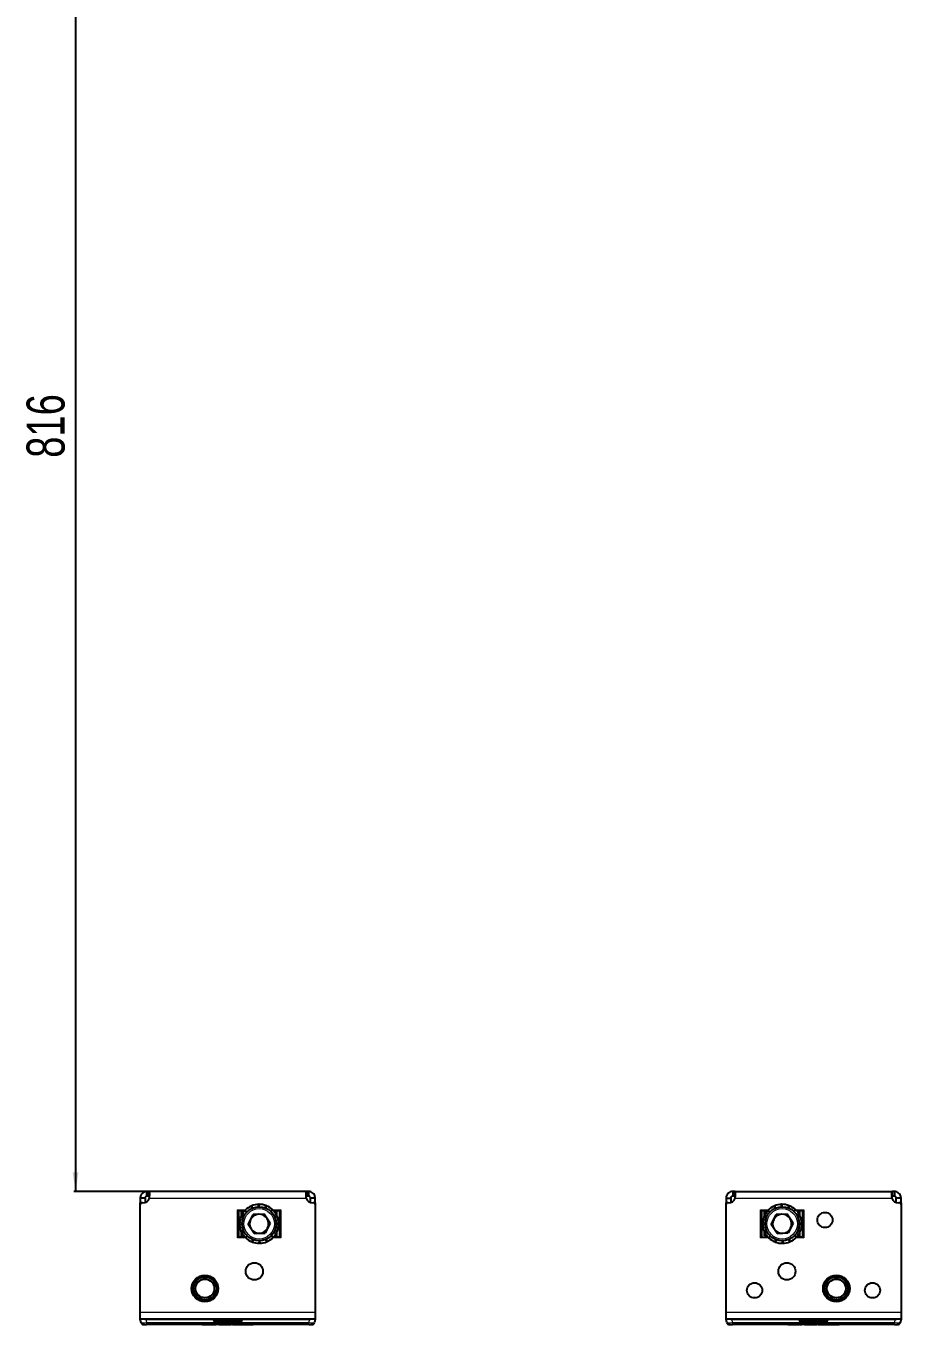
# Model space of a CAD drawing. Header units: millimetres. Extents: x 0 to 2072, y -808 to 616.
# Drawn here: x 3 to 463, y -808 to -125 of the extents above; entities that cross this region are included whole.
import ezdxf

# ---------------------------------------------------------------- set-up
doc = ezdxf.new("R2010")
doc.units = ezdxf.units.MM
doc.layers.add('FORMAT', color=7, linetype='Continuous')
doc.styles.add('SLDTEXTSTYLE0', font='TXT', dxfattribs={"width": 0.75})
doc.dimstyles.new('SLDDIMSTYLE0', dxfattribs={"dimtxt": 20, "dimasz": 10, "dimexe": 0, "dimexo": 0.0625, "dimgap": 5, "dimtad": 2, "dimdec": 1, "dimrnd": 1e-09, "dimzin": 12, "dimdsep": 46, "dimtxsty": 'SLDTEXTSTYLE0', "dimsah": 1, "dimcen": 0.09, "dimadec": 0, "dimazin": 3, "dimtfac": 1, "dimtofl": 0, "dimtmove": 0, "dimatfit": 3, "dimfxl": 0, "dimfrac": 2, "dimtolj": 1, "dimtzin": 12, "dimarcsym": 0})

# ---------------------------------------------------------------- blocks, each defined once
blk = doc.blocks.new('_D_6')
at = {"layer": 'FORMAT'}
for p, q in [((67.96, 77.96), (28.38, 77.96)), ((29.38, 77.96), (29.38, -738.04)), ((67.96, -738.04), (28.38, -738.04))]:
    blk.add_line(p, q, dxfattribs=at)
for points in [[(29.38, 77.96), (27.84, 67.96), (30.92, 67.96)], [(29.38, -738.04), (30.92, -728.04), (27.84, -728.04)]]:
    blk.add_solid(points, dxfattribs=at)
at = {"layer": 'FORMAT', "insert": (3.6, -352.21), "char_height": 20, "attachment_point": 1, "rotation": 90, "style": 'SLDTEXTSTYLE0'}
blk.add_mtext('816', dxfattribs=at)

msp = doc.modelspace()

# ---------------------------------------------------------------- linework, layer by layer
at = {"color": 7, "linetype": 'Continuous', "lineweight": 25}
for p, q in [((65.89, -741.54), (63.39, -741.54)), ((63.39, -741.54), (63.39, -744.04)), ((63.39, -744.94), (63.39, -744.04)), ((65.89, -741.54), (65.89, -743.82)), ((66.89, -740.54), (66.89, -738.04)), ((67.97, -738.04), (66.89, -738.04)), ((67.97, -740.54), (66.89, -740.54)), ((67.97, -740.54), (67.97, -738.04)), ((150.8, -738.04), (67.97, -738.04)), ((150.8, -738.04), (150.8, -740.54)), ((151.89, -738.04), (150.8, -738.04)), ((151.89, -740.54), (150.8, -740.54)), ((151.89, -738.04), (151.89, -740.54)), ((155.39, -741.54), (152.89, -741.54)), ((152.89, -743.82), (152.89, -741.54)), ((155.39, -744.04), (155.39, -741.54)), ((155.39, -744.04), (155.39, -744.94)), ((371.39, -741.54), (373.89, -741.54)), ((371.39, -741.54), (371.39, -744.04)), ((371.39, -744.94), (371.39, -744.04)), ((373.89, -741.54), (373.89, -743.82)), ((374.89, -738.04), (374.89, -740.54)), ((375.97, -738.04), (374.89, -738.04)), ((375.97, -740.54), (374.89, -740.54)), ((375.97, -738.04), (458.8, -738.04)), ((375.97, -738.04), (375.97, -740.54)), ((458.8, -738.04), (458.8, -740.54)), ((459.89, -738.04), (458.8, -738.04)), ((459.89, -740.54), (458.8, -740.54)), ((459.89, -738.04), (459.89, -740.54)), ((463.39, -741.54), (460.89, -741.54)), ((460.89, -743.82), (460.89, -741.54)), ((463.39, -744.04), (463.39, -741.54)), ((463.39, -744.04), (463.39, -744.94)), ((63.39, -801.54), (63.39, -744.94)), ((114.89, -748.04), (114.54, -747.69)), ((114.89, -748.04), (114.89, -762.04)), ((118.4, -748.04), (114.89, -748.04)), ((115.24, -748.39), (114.89, -748.04)), ((117.47, -751.84), (116.3, -751.4)), ((116.4, -751.16), (117.52, -751.72)), ((117.8, -748.74), (116.64, -748.74)), ((116.64, -750.62), (116.64, -748.74)), ((119.34, -748.87), (118.43, -748.01)), ((118.54, -748.04), (118.46, -748.04)), ((118.6, -747.83), (119.42, -748.77)), ((118.89, -748.29), (118.89, -748.44)), ((119.47, -748.73), (118.89, -748.4)), ((119.46, -748.74), (119.2, -748.74)), ((120.12, -755.34), (122.74, -750.2)), ((122.2, -746.83), (121.69, -745.69)), ((121.92, -745.59), (122.31, -746.78)), ((128.51, -749.89), (122.74, -750.2)), ((125.62, -746.04), (125.58, -744.79)), ((125.83, -744.79), (125.75, -746.04)), ((131.65, -754.74), (128.51, -749.89)), ((129.08, -746.63), (129.53, -745.46)), ((129.76, -745.55), (129.2, -746.67)), ((132.06, -748.49), (132.92, -747.58)), ((133.1, -747.75), (132.15, -748.58)), ((133.37, -748.04), (136.89, -748.04)), ((135.14, -748.74), (133.97, -748.74)), ((134.1, -751.35), (135.24, -750.84)), ((135.34, -751.07), (134.15, -751.47)), ((135.14, -750.62), (135.14, -748.74)), ((136.89, -748.04), (136.54, -748.39)), ((137.24, -747.69), (136.89, -748.04)), ((136.89, -748.04), (136.89, -762.04)), ((155.39, -744.94), (155.39, -801.54)), ((371.39, -801.54), (371.39, -744.94)), ((389.54, -747.69), (389.89, -748.04)), ((389.89, -748.04), (393.4, -748.04)), ((389.89, -762.04), (389.89, -748.04)), ((389.89, -748.04), (390.24, -748.39)), ((391.38, -751.21), (392.5, -751.76)), ((391.64, -750.62), (391.64, -748.74)), ((392.8, -748.74), (391.64, -748.74)), ((394.31, -748.9), (393.4, -748.04)), ((393.57, -747.86), (394.4, -748.8)), ((394.46, -748.74), (394.14, -748.74)), ((395.12, -755.36), (397.73, -750.21)), ((397.16, -746.85), (396.64, -745.71)), ((396.87, -745.61), (397.28, -746.8)), ((403.49, -749.89), (397.73, -750.21)), ((400.58, -746.04), (400.54, -744.8)), ((400.79, -744.79), (400.71, -746.04)), ((406.65, -754.72), (403.49, -749.89)), ((404.05, -746.61), (404.48, -745.44)), ((404.72, -745.53), (404.16, -746.66)), ((407.03, -748.46), (407.88, -747.55)), ((408.06, -747.72), (407.12, -748.55)), ((411.89, -748.04), (408.37, -748.04)), ((410.14, -748.74), (408.97, -748.74)), ((409.08, -751.31), (410.22, -750.8)), ((410.32, -751.03), (409.13, -751.43)), ((410.14, -750.62), (410.14, -748.74)), ((411.54, -748.39), (411.89, -748.04)), ((411.89, -748.04), (412.24, -747.69)), ((411.89, -762.04), (411.89, -748.04)), ((463.39, -744.94), (463.39, -801.54)), ((115.64, -755.09), (116.89, -755.18)), ((116.89, -755.3), (115.64, -755.34)), ((123.27, -760.18), (120.12, -755.34)), ((131.65, -754.74), (129.03, -759.88)), ((134.3, -758.24), (135.47, -758.68)), ((134.88, -754.77), (136.13, -754.74)), ((136.14, -754.99), (134.88, -754.9)), ((390.64, -755.14), (391.89, -755.22)), ((391.89, -755.35), (390.64, -755.39)), ((392.46, -751.88), (391.29, -751.44)), ((398.28, -760.19), (395.12, -755.36)), ((406.65, -754.72), (404.04, -759.87)), ((409.31, -758.2), (410.48, -758.64)), ((409.88, -754.73), (411.13, -754.69)), ((411.14, -754.94), (409.88, -754.86)), ((114.89, -762.04), (114.54, -762.39)), ((115.24, -761.69), (114.89, -762.04)), ((114.89, -762.04), (118.4, -762.04)), ((116.44, -759.01), (117.63, -758.61)), ((117.68, -758.73), (116.54, -759.24)), ((116.64, -761.34), (116.64, -759.46)), ((116.64, -761.34), (117.8, -761.34)), ((118.67, -762.32), (119.62, -761.5)), ((119.71, -761.59), (118.85, -762.5)), ((122.01, -764.53), (122.57, -763.41)), ((122.69, -763.45), (122.24, -764.62)), ((123.27, -760.18), (129.03, -759.88)), ((125.94, -765.29), (126.03, -764.04)), ((126.15, -764.04), (126.19, -765.28)), ((129.86, -764.49), (129.46, -763.3)), ((129.57, -763.25), (130.09, -764.39)), ((132.3, -761.35), (132.89, -761.68)), ((132.31, -761.34), (132.57, -761.34)), ((133.17, -762.25), (132.35, -761.3)), ((132.43, -761.21), (133.34, -762.07)), ((132.89, -761.79), (132.89, -761.64)), ((133.31, -762.04), (133.24, -762.04)), ((136.89, -762.04), (133.37, -762.04)), ((133.97, -761.34), (135.14, -761.34)), ((135.38, -758.91), (134.25, -758.35)), ((135.14, -761.34), (135.14, -759.46)), ((136.89, -762.04), (136.54, -761.69)), ((137.24, -762.39), (136.89, -762.04)), ((389.54, -762.39), (389.89, -762.04)), ((389.89, -762.04), (393.4, -762.04)), ((391.45, -759.05), (392.64, -758.65)), ((392.69, -758.76), (391.56, -759.28)), ((391.64, -761.34), (391.64, -759.46)), ((391.64, -761.34), (392.8, -761.34)), ((393.71, -762.36), (394.65, -761.53)), ((394.74, -761.62), (393.89, -762.53)), ((397.06, -764.55), (397.61, -763.42)), ((397.73, -763.47), (397.29, -764.64)), ((398.28, -760.19), (404.04, -759.87)), ((400.99, -765.29), (401.07, -764.04)), ((401.19, -764.03), (401.23, -765.28)), ((404.9, -764.47), (404.5, -763.28)), ((404.61, -763.23), (405.13, -764.37)), ((407.31, -761.34), (407.63, -761.34)), ((408.2, -762.22), (407.38, -761.27)), ((407.46, -761.18), (408.38, -762.04)), ((407.89, -761.79), (407.89, -761.58)), ((408.37, -762.04), (411.89, -762.04)), ((408.97, -761.34), (410.14, -761.34)), ((410.39, -758.87), (409.27, -758.32)), ((410.14, -761.34), (410.14, -759.46)), ((411.54, -761.69), (411.89, -762.04)), ((411.89, -762.04), (412.24, -762.39)), ((63.39, -805.04), (63.39, -801.54)), ((63.39, -805.24), (63.39, -805.04)), ((63.39, -805.04), (155.39, -805.04)), ((63.84, -806.93), (63.39, -805.24)), ((66.28, -805.24), (101.89, -805.24)), ((101.89, -805.04), (101.89, -805.24)), ((101.89, -805.24), (101.89, -805.74)), ((116.89, -805.04), (116.89, -805.24)), ((116.89, -805.74), (116.89, -805.24)), ((116.89, -805.24), (152.49, -805.24)), ((155.39, -805.24), (154.93, -806.93)), ((155.39, -801.54), (155.39, -805.04)), ((155.39, -805.04), (155.39, -805.24)), ((371.39, -805.04), (371.39, -801.54)), ((371.39, -805.24), (371.39, -805.04)), ((371.39, -805.04), (463.39, -805.04)), ((371.84, -806.93), (371.39, -805.24)), ((374.28, -805.24), (409.89, -805.24)), ((409.89, -805.04), (409.89, -805.24)), ((409.89, -805.24), (409.89, -805.74)), ((424.89, -805.04), (424.89, -805.24)), ((424.89, -805.74), (424.89, -805.24)), ((424.89, -805.24), (460.49, -805.24)), ((463.39, -805.24), (462.93, -806.93)), ((463.39, -801.54), (463.39, -805.04)), ((463.39, -805.04), (463.39, -805.24)), ((65.29, -808.04), (66.74, -808.04)), ((152.04, -808.04), (66.74, -808.04)), ((95.96, -808.24), (95.96, -808.04)), ((101.64, -808.24), (96.39, -808.24)), ((102.07, -808.24), (102.07, -808.04)), ((102.39, -806.24), (116.39, -806.24)), ((103.31, -808.24), (103.31, -808.04)), ((103.56, -808.24), (103.56, -808.04)), ((104.7, -808.24), (104.7, -808.04)), ((107.53, -808.24), (104.7, -808.24)), ((111, -808.26), (111, -808.04)), ((111.81, -808.24), (111.81, -808.04)), ((113.3, -808.24), (111.81, -808.24)), ((113.3, -808.24), (113.3, -808.04)), ((115.97, -808.24), (113.3, -808.24)), ((115.97, -808.24), (115.97, -808.04)), ((117.1, -808.24), (115.97, -808.24)), ((117.1, -808.24), (117.1, -808.04)), ((117.16, -808.24), (117.1, -808.24)), ((122.81, -808.24), (122.81, -808.04)), ((152.04, -808.04), (153.48, -808.04)), ((373.29, -808.04), (374.74, -808.04)), ((460.04, -808.04), (374.74, -808.04)), ((403.96, -808.24), (403.96, -808.04)), ((409.64, -808.24), (404.39, -808.24)), ((410.07, -808.24), (410.07, -808.04)), ((410.39, -806.24), (424.39, -806.24)), ((411.31, -808.24), (411.31, -808.04)), ((411.56, -808.24), (411.56, -808.04)), ((412.7, -808.24), (412.7, -808.04)), ((415.53, -808.24), (412.7, -808.24)), ((419, -808.26), (419, -808.04)), ((419.81, -808.24), (419.81, -808.04)), ((421.3, -808.24), (419.81, -808.24)), ((421.3, -808.24), (421.3, -808.04)), ((423.97, -808.24), (421.3, -808.24)), ((423.97, -808.24), (423.97, -808.04)), ((425.1, -808.24), (423.97, -808.24)), ((425.1, -808.24), (425.1, -808.04)), ((425.16, -808.24), (425.1, -808.24)), ((430.81, -808.24), (430.81, -808.04)), ((460.04, -808.04), (461.48, -808.04))]:
    msp.add_line(p, q, dxfattribs=at)
at = {"color": 8, "linetype": 'Continuous', "lineweight": 18}
for p, q in [((63.39, -744.04), (63.95, -744.04)), ((68.22, -741.54), (150.55, -741.54)), ((154.83, -744.04), (155.39, -744.04)), ((371.39, -744.04), (371.95, -744.04)), ((376.22, -741.54), (458.55, -741.54)), ((462.83, -744.04), (463.39, -744.04)), ((114.54, -747.69), (118.74, -747.69)), ((114.54, -762.39), (114.54, -747.69)), ((118.09, -748.39), (115.24, -748.39)), ((115.24, -748.39), (115.24, -761.69)), ((132.82, -747.69), (137.24, -747.69)), ((136.54, -748.39), (133.69, -748.39)), ((136.54, -761.69), (136.54, -748.39)), ((137.24, -747.69), (137.24, -762.39)), ((389.54, -747.69), (393.74, -747.69)), ((389.54, -762.39), (389.54, -747.69)), ((393.09, -748.39), (390.24, -748.39)), ((390.24, -748.39), (390.24, -762.04)), ((407.75, -747.69), (412.24, -747.69)), ((411.54, -748.39), (408.69, -748.39)), ((411.54, -761.69), (411.54, -748.39)), ((412.24, -747.69), (412.24, -762.39)), ((118.96, -762.39), (114.54, -762.39)), ((115.24, -761.69), (118.09, -761.69)), ((137.24, -762.39), (133.03, -762.39)), ((133.69, -761.69), (136.54, -761.69)), ((394.02, -762.39), (389.54, -762.39)), ((412.24, -762.39), (408.03, -762.39)), ((408.69, -761.69), (411.54, -761.69)), ((63.39, -801.54), (155.39, -801.54)), ((66.28, -805.24), (66.74, -806.93)), ((102.39, -805.74), (101.89, -805.74)), ((102.39, -805.04), (102.39, -805.74)), ((102.39, -805.74), (102.39, -806.24)), ((102.39, -805.74), (116.39, -805.74)), ((116.39, -805.74), (116.39, -805.04)), ((116.39, -805.74), (116.89, -805.74)), ((116.39, -805.74), (116.39, -806.24)), ((152.04, -806.93), (152.49, -805.24)), ((371.39, -801.54), (463.39, -801.54)), ((374.28, -805.24), (374.74, -806.93)), ((410.39, -805.74), (409.89, -805.74)), ((410.39, -805.04), (410.39, -805.74)), ((410.39, -805.74), (410.39, -806.24)), ((410.39, -805.74), (424.39, -805.74)), ((424.39, -805.74), (424.39, -805.04)), ((424.39, -805.74), (424.89, -805.74)), ((424.39, -805.74), (424.39, -806.24)), ((460.04, -806.93), (460.49, -805.24)), ((66.74, -806.93), (152.04, -806.93)), ((66.74, -806.93), (66.74, -808.04)), ((96.39, -808.24), (96.39, -808.04)), ((101.64, -808.24), (101.64, -808.04)), ((107.53, -808.24), (107.53, -808.04)), ((109.89, -808.24), (109.89, -808.04)), ((120.7, -808.24), (120.7, -808.04)), ((152.04, -808.04), (152.04, -806.93)), ((374.74, -806.93), (460.04, -806.93)), ((374.74, -806.93), (374.74, -808.04)), ((404.39, -808.24), (404.39, -808.04)), ((409.64, -808.24), (409.64, -808.04)), ((415.53, -808.24), (415.53, -808.04)), ((417.89, -808.24), (417.89, -808.04)), ((428.7, -808.24), (428.7, -808.04)), ((460.04, -808.04), (460.04, -806.93))]:
    msp.add_line(p, q, dxfattribs=at)
at = {"color": 7, "linetype": 'Continuous', "lineweight": 25}
for centre, radius in [((125.89, -755.04), 9), ((400.89, -755.04), 9), ((423.39, -753.04), 4), ((123.39, -780.04), 4.5), ((403.39, -780.04), 4.5), ((97.39, -789.04), 7), ((97.39, -789.04), 6.5), ((97.39, -789.04), 6), ((97.39, -789.04), 4.93), ((429.39, -789.04), 7), ((429.39, -789.04), 6.5), ((429.39, -789.04), 6), ((429.39, -789.04), 4.93), ((386.39, -790.04), 4), ((448.39, -790.04), 4)]:
    msp.add_circle(centre, radius, dxfattribs=at)
at = {"color": 8, "linetype": 'Continuous', "lineweight": 18}
for centre, radius in [((125.89, -755.04), 8), ((400.89, -755.04), 8), ((97.39, -789.04), 6.25), ((429.39, -789.04), 6.25)]:
    msp.add_circle(centre, radius, dxfattribs=at)
at = {"color": 7, "linetype": 'Continuous', "lineweight": 25}
for centre, radius, start, end in [((64.39, -744.94), 1, 83.62063, 180), ((64.89, -740.47), 3.5, 263.62063, 342.17471), ((153.89, -740.47), 3.5, 197.82529, 276.37937), ((154.39, -744.94), 1, 360, 96.37937), ((372.39, -744.94), 1, 83.62063, 180), ((372.89, -740.47), 3.5, 263.62063, 342.17471), ((461.89, -740.47), 3.5, 197.82529, 276.37937), ((462.39, -744.94), 1, 360, 96.37937), ((125.89, -755.04), 10.25, 159.18676, 180.29086), ((125.89, -755.04), 10.25, 136.68676, 157.79086), ((125.89, -755.04), 10.25, 114.18676, 135.29086), ((125.89, -755.04), 5, 93.0175, 153.0175), ((125.89, -755.04), 10.25, 91.68676, 112.79086), ((125.89, -755.04), 5, 33.0175, 93.0175), ((125.89, -755.04), 10.25, 69.18676, 90.29086), ((125.89, -755.04), 10.25, 46.68676, 67.79086), ((125.89, -755.04), 10.25, 24.18676, 45.29086), ((125.89, -755.04), 10.25, 1.68676, 22.79086), ((400.89, -755.04), 10.25, 136.95052, 158.05461), ((400.89, -755.04), 10.25, 114.45052, 135.55461), ((400.89, -755.04), 5, 93.14553, 153.14553), ((400.89, -755.04), 10.25, 91.95052, 113.05461), ((400.89, -755.04), 5, 33.14553, 93.14553), ((400.89, -755.04), 10.25, 69.45052, 90.55461), ((400.89, -755.04), 10.25, 46.95052, 68.05461), ((400.89, -755.04), 10.25, 24.45052, 45.55461), ((400.89, -755.04), 10.25, 1.95052, 23.05461), ((125.89, -755.04), 10.25, 181.68676, 202.79086), ((125.89, -755.04), 5, 153.0175, 213.0175), ((125.89, -755.04), 5, 213.0175, 273.0175), ((125.89, -755.04), 5, 273.0175, 333.0175), ((125.89, -755.04), 5, 333.0175, 33.0175), ((125.89, -755.04), 10.25, 339.18676, 0.29086), ((400.89, -755.04), 10.25, 159.45052, 180.55461), ((400.89, -755.04), 10.25, 181.95052, 203.05461), ((400.89, -755.04), 5, 153.14553, 213.14553), ((400.89, -755.04), 5, 213.14553, 273.14553), ((400.89, -755.04), 5, 273.14553, 333.14553), ((400.89, -755.04), 5, 333.14553, 33.14553), ((400.89, -755.04), 10.25, 339.45052, 0.55461), ((125.89, -755.04), 10.25, 204.18676, 225.29086), ((125.89, -755.04), 10.25, 226.68676, 247.79086), ((125.89, -755.04), 10.25, 249.18676, 270.29086), ((125.89, -755.04), 10.25, 271.68676, 292.79086), ((125.89, -755.04), 10.25, 294.18676, 315.29086), ((125.89, -755.04), 10.25, 316.68676, 337.79086), ((400.89, -755.04), 10.25, 204.45052, 225.55461), ((400.89, -755.04), 10.25, 226.95052, 248.05461), ((400.89, -755.04), 10.25, 249.45052, 270.55461), ((400.89, -755.04), 10.25, 271.95052, 293.05461), ((400.89, -755.04), 10.25, 294.45052, 315.55461), ((400.89, -755.04), 10.25, 316.95052, 338.05461), ((102.39, -805.74), 0.5, 180, 270), ((116.39, -805.74), 0.5, 270, 0), ((410.39, -805.74), 0.5, 180, 270), ((424.39, -805.74), 0.5, 270, 0), ((65.29, -806.54), 1.5, 195, 270), ((153.48, -806.54), 1.5, 270, 345), ((373.29, -806.54), 1.5, 195, 270), ((461.48, -806.54), 1.5, 270, 345)]:
    msp.add_arc(centre, radius, start, end, dxfattribs=at)
for centre, major_axis, start_param, end_param in [((63.39, -793.65), (3.1, -11.57), 6.030113, 6.216148), ((155.39, -793.65), (-3.1, -11.57), 0.067037, 0.253072), ((371.39, -793.65), (3.1, -11.57), 6.030113, 6.216148), ((463.39, -793.65), (-3.1, -11.57), 0.067037, 0.253072)]:
    msp.add_ellipse(centre, major_axis=major_axis, ratio=0.250563, start_param=start_param, end_param=end_param, dxfattribs=at)
at = {"color": 8, "linetype": 'Continuous', "lineweight": 18}
for centre, major_axis, start_param, end_param in [((66.84, -806.54), (3, 0.38), 3.158333, 4.662092), ((151.93, -806.54), (3, -0.38), 4.762686, 6.266445), ((374.84, -806.54), (3, 0.38), 3.158333, 4.662092), ((459.93, -806.54), (3, -0.38), 4.762686, 6.266445)]:
    msp.add_ellipse(centre, major_axis=major_axis, ratio=0.123038, start_param=start_param, end_param=end_param, dxfattribs=at)
at = {"color": 7, "linetype": 'Continuous', "lineweight": 25}
for points, knots in [([(66.89, -738.04), (66.43, -738.09), (65.62, -738.18), (64.71, -738.75), (64.12, -739.35), (63.72, -739.98), (63.44, -740.72), (63.4, -741.26), (63.39, -741.54)], [0, 0, 0, 0, 0.254149, 0.448213, 0.574908, 0.708872, 0.850468, 1, 1, 1, 1]), ([(66.89, -740.54), (66.76, -740.55), (66.55, -740.57), (66.28, -740.73), (66.1, -740.91), (65.98, -741.09), (65.9, -741.31), (65.89, -741.46), (65.89, -741.54)], [0, 0, 0, 0, 0.296302, 0.497469, 0.615497, 0.73607, 0.863114, 1, 1, 1, 1]), ([(68.22, -741.54), (68.25, -741.24), (68.3, -740.69), (68.37, -739.79), (68.4, -738.91), (68.26, -738.18), (68.07, -738.09), (67.97, -738.04)], [0, 0, 0, 0, 0.16069, 0.3013121, 0.5219513, 0.7535732, 1, 1, 1, 1]), ([(150.8, -738.04), (150.75, -738.06), (150.65, -738.09), (150.5, -738.37), (150.4, -738.83), (150.38, -739.46), (150.4, -740.08), (150.46, -740.78), (150.52, -741.28), (150.55, -741.54)], [0, 0, 0, 0, 0.144067, 0.271276, 0.474907, 0.597997, 0.726338, 0.860245, 1, 1, 1, 1]), ([(155.39, -741.54), (155.36, -741.22), (155.31, -740.63), (154.92, -739.69), (154.2, -738.82), (153.11, -738.16), (152.3, -738.08), (151.89, -738.04)], [0, 0, 0, 0, 0.17084, 0.319217, 0.548103, 0.767822, 1, 1, 1, 1]), ([(152.89, -741.54), (152.88, -741.45), (152.87, -741.28), (152.77, -741.06), (152.66, -740.89), (152.53, -740.77), (152.39, -740.67), (152.16, -740.56), (152, -740.55), (151.89, -740.54)], [0, 0, 0, 0, 0.1543587, 0.2872828, 0.4004353, 0.4965437, 0.6043139, 0.7231511, 1, 1, 1, 1]), ([(374.89, -738.04), (374.43, -738.09), (373.62, -738.18), (372.71, -738.75), (372.12, -739.35), (371.72, -739.98), (371.44, -740.72), (371.4, -741.26), (371.39, -741.54)], [0, 0, 0, 0, 0.254149, 0.448213, 0.574908, 0.708872, 0.850468, 1, 1, 1, 1]), ([(374.89, -740.54), (374.76, -740.55), (374.55, -740.57), (374.28, -740.73), (374.1, -740.91), (373.98, -741.09), (373.9, -741.31), (373.89, -741.46), (373.89, -741.54)], [0, 0, 0, 0, 0.296302, 0.497469, 0.615497, 0.73607, 0.863114, 1, 1, 1, 1]), ([(376.22, -741.54), (376.25, -741.24), (376.3, -740.69), (376.37, -739.79), (376.4, -738.91), (376.26, -738.18), (376.07, -738.09), (375.97, -738.04)], [0, 0, 0, 0, 0.16069, 0.301312, 0.521951, 0.753573, 1, 1, 1, 1]), ([(458.8, -738.04), (458.75, -738.06), (458.65, -738.09), (458.5, -738.37), (458.4, -738.83), (458.38, -739.46), (458.4, -740.08), (458.46, -740.78), (458.52, -741.28), (458.55, -741.54)], [0, 0, 0, 0, 0.144067, 0.271276, 0.474907, 0.597997, 0.726338, 0.860245, 1, 1, 1, 1]), ([(463.39, -741.54), (463.36, -741.22), (463.31, -740.63), (462.92, -739.69), (462.2, -738.82), (461.11, -738.16), (460.3, -738.08), (459.89, -738.04)], [0, 0, 0, 0, 0.17084, 0.319217, 0.548103, 0.767822, 1, 1, 1, 1]), ([(460.89, -741.54), (460.88, -741.45), (460.87, -741.28), (460.77, -741.06), (460.66, -740.89), (460.53, -740.77), (460.39, -740.67), (460.16, -740.56), (460, -740.55), (459.89, -740.54)], [0, 0, 0, 0, 0.1543587, 0.2872828, 0.4004353, 0.4965437, 0.6043139, 0.7231511, 1, 1, 1, 1]), ([(116.3, -751.4), (116.32, -751.36), (116.34, -751.3), (116.37, -751.22), (116.39, -751.18), (116.4, -751.16)], [0, 0, 0, 0, 0.499981, 0.749988, 1, 1, 1, 1]), ([(118.43, -748.01), (118.46, -747.98), (118.5, -747.93), (118.56, -747.87), (118.59, -747.84), (118.6, -747.83)], [0, 0, 0, 0, 0.499981, 0.749988, 1, 1, 1, 1]), ([(121.69, -745.69), (121.72, -745.67), (121.78, -745.65), (121.86, -745.61), (121.9, -745.6), (121.92, -745.59)], [0, 0, 0, 0, 0.499981, 0.749988, 1, 1, 1, 1]), ([(125.58, -744.79), (125.63, -744.79), (125.69, -744.79), (125.77, -744.79), (125.81, -744.79), (125.83, -744.79)], [0, 0, 0, 0, 0.4999808, 0.7499881, 1, 1, 1, 1]), ([(129.53, -745.46), (129.57, -745.47), (129.63, -745.5), (129.7, -745.53), (129.74, -745.54), (129.76, -745.55)], [0, 0, 0, 0, 0.499981, 0.749988, 1, 1, 1, 1]), ([(132.92, -747.58), (132.95, -747.61), (132.99, -747.65), (133.05, -747.71), (133.08, -747.74), (133.1, -747.75)], [0, 0, 0, 0, 0.499981, 0.749988, 1, 1, 1, 1]), ([(135.24, -750.84), (135.25, -750.88), (135.28, -750.93), (135.31, -751.01), (135.33, -751.05), (135.34, -751.07)], [0, 0, 0, 0, 0.499981, 0.749988, 1, 1, 1, 1]), ([(391.29, -751.44), (391.3, -751.4), (391.32, -751.34), (391.36, -751.27), (391.37, -751.23), (391.38, -751.21)], [0, 0, 0, 0, 0.499981, 0.749988, 1, 1, 1, 1]), ([(393.4, -748.04), (393.42, -748.01), (393.47, -747.97), (393.52, -747.91), (393.55, -747.88), (393.57, -747.86)], [0, 0, 0, 0, 0.499981, 0.749988, 1, 1, 1, 1]), ([(396.64, -745.71), (396.68, -745.69), (396.74, -745.67), (396.81, -745.63), (396.85, -745.62), (396.87, -745.61)], [0, 0, 0, 0, 0.499981, 0.749988, 1, 1, 1, 1]), ([(400.54, -744.8), (400.58, -744.79), (400.64, -744.79), (400.72, -744.79), (400.77, -744.79), (400.79, -744.79)], [0, 0, 0, 0, 0.499981, 0.749988, 1, 1, 1, 1]), ([(404.48, -745.44), (404.52, -745.46), (404.58, -745.48), (404.66, -745.51), (404.7, -745.52), (404.72, -745.53)], [0, 0, 0, 0, 0.499981, 0.749988, 1, 1, 1, 1]), ([(407.88, -747.55), (407.91, -747.58), (407.96, -747.62), (408.02, -747.68), (408.05, -747.71), (408.06, -747.72)], [0, 0, 0, 0, 0.499981, 0.749988, 1, 1, 1, 1]), ([(410.22, -750.8), (410.23, -750.83), (410.26, -750.89), (410.29, -750.97), (410.31, -751.01), (410.32, -751.03)], [0, 0, 0, 0, 0.4999808, 0.7499881, 1, 1, 1, 1]), ([(115.64, -755.34), (115.64, -755.3), (115.64, -755.24), (115.64, -755.15), (115.64, -755.11), (115.64, -755.09)], [0, 0, 0, 0, 0.499981, 0.749988, 1, 1, 1, 1]), ([(136.13, -754.74), (136.13, -754.78), (136.13, -754.84), (136.14, -754.92), (136.14, -754.97), (136.14, -754.99)], [0, 0, 0, 0, 0.499981, 0.749988, 1, 1, 1, 1]), ([(390.64, -755.39), (390.64, -755.35), (390.64, -755.28), (390.64, -755.2), (390.64, -755.16), (390.64, -755.14)], [0, 0, 0, 0, 0.499981, 0.749988, 1, 1, 1, 1]), ([(411.13, -754.69), (411.13, -754.73), (411.13, -754.79), (411.13, -754.88), (411.14, -754.92), (411.14, -754.94)], [0, 0, 0, 0, 0.4999808, 0.7499881, 1, 1, 1, 1]), ([(116.54, -759.24), (116.52, -759.2), (116.49, -759.14), (116.46, -759.07), (116.44, -759.03), (116.44, -759.01)], [0, 0, 0, 0, 0.499981, 0.749988, 1, 1, 1, 1]), ([(118.85, -762.5), (118.82, -762.47), (118.78, -762.43), (118.72, -762.37), (118.69, -762.34), (118.67, -762.32)], [0, 0, 0, 0, 0.4999808, 0.7499881, 1, 1, 1, 1]), ([(122.24, -764.62), (122.2, -764.61), (122.15, -764.58), (122.07, -764.55), (122.03, -764.54), (122.01, -764.53)], [0, 0, 0, 0, 0.499981, 0.749988, 1, 1, 1, 1]), ([(130.09, -764.39), (130.05, -764.41), (129.99, -764.43), (129.91, -764.46), (129.88, -764.48), (129.86, -764.49)], [0, 0, 0, 0, 0.499981, 0.749988, 1, 1, 1, 1]), ([(133.34, -762.07), (133.32, -762.1), (133.27, -762.15), (133.21, -762.21), (133.19, -762.24), (133.17, -762.25)], [0, 0, 0, 0, 0.499981, 0.749988, 1, 1, 1, 1]), ([(135.47, -758.68), (135.45, -758.72), (135.43, -758.78), (135.4, -758.86), (135.38, -758.89), (135.38, -758.91)], [0, 0, 0, 0, 0.499981, 0.749988, 1, 1, 1, 1]), ([(391.56, -759.28), (391.54, -759.24), (391.51, -759.19), (391.48, -759.11), (391.46, -759.07), (391.45, -759.05)], [0, 0, 0, 0, 0.499981, 0.749988, 1, 1, 1, 1]), ([(393.89, -762.53), (393.86, -762.5), (393.81, -762.46), (393.75, -762.4), (393.72, -762.37), (393.71, -762.36)], [0, 0, 0, 0, 0.499981, 0.749988, 1, 1, 1, 1]), ([(397.29, -764.64), (397.25, -764.62), (397.19, -764.6), (397.11, -764.57), (397.07, -764.55), (397.06, -764.55)], [0, 0, 0, 0, 0.499981, 0.749988, 1, 1, 1, 1]), ([(405.13, -764.37), (405.09, -764.39), (405.03, -764.41), (404.96, -764.45), (404.92, -764.46), (404.9, -764.47)], [0, 0, 0, 0, 0.499981, 0.749988, 1, 1, 1, 1]), ([(408.38, -762.04), (408.35, -762.07), (408.3, -762.11), (408.25, -762.17), (408.22, -762.2), (408.2, -762.22)], [0, 0, 0, 0, 0.499981, 0.749988, 1, 1, 1, 1]), ([(410.48, -758.64), (410.47, -758.68), (410.45, -758.73), (410.42, -758.81), (410.4, -758.85), (410.39, -758.87)], [0, 0, 0, 0, 0.499981, 0.749988, 1, 1, 1, 1]), ([(126.19, -765.28), (126.15, -765.29), (126.08, -765.29), (126, -765.29), (125.96, -765.29), (125.94, -765.29)], [0, 0, 0, 0, 0.499981, 0.749988, 1, 1, 1, 1]), ([(401.23, -765.28), (401.19, -765.28), (401.13, -765.29), (401.05, -765.29), (401.01, -765.29), (400.99, -765.29)], [0, 0, 0, 0, 0.499981, 0.749988, 1, 1, 1, 1]), ([(96.39, -808.24), (96.33, -808.24), (96.2, -808.24), (96.06, -808.24), (95.97, -808.24), (95.96, -808.24), (95.96, -808.24)], [0, 0, 0, 0, 0.281303, 0.555629, 0.773878, 1, 1, 1, 1]), ([(102.07, -808.24), (102.06, -808.24), (102.05, -808.24), (101.93, -808.24), (101.79, -808.24), (101.69, -808.24), (101.64, -808.24)], [0, 0, 0, 0, 0.285248, 0.560563, 0.777151, 1, 1, 1, 1]), ([(103.31, -808.24), (103.26, -808.24), (103.15, -808.24), (102.85, -808.24), (102.56, -808.24), (102.36, -808.24), (102.29, -808.24)], [0, 0, 0, 0, 0.255277, 0.538303, 0.854078, 1, 1, 1, 1]), ([(103.13, -808.24), (103.02, -808.24), (102.77, -808.24), (102.47, -808.24), (102.29, -808.24), (102.29, -808.24)], [0, 0, 0, 0, 0.466249, 0.997338, 1, 1, 1, 1]), ([(109.89, -808.24), (109.74, -808.24), (109.38, -808.24), (108.58, -808.24), (107.94, -808.24), (107.53, -808.24)], [0, 0, 0, 0, 0.216742, 0.489643, 1, 1, 1, 1]), ([(110.98, -808.24), (110.99, -808.24), (111.02, -808.24), (110.86, -808.24), (110.49, -808.24), (110.1, -808.24), (109.89, -808.24)], [0, 0, 0, 0, 0.061615, 0.333035, 0.637399, 1, 1, 1, 1]), ([(120.7, -808.24), (120.2, -808.24), (119.27, -808.24), (118.07, -808.24), (117.35, -808.24), (117.17, -808.24), (117.16, -808.24)], [0, 0, 0, 0, 0.381983, 0.713352, 0.984017, 1, 1, 1, 1]), ([(122.81, -808.24), (122.44, -808.24), (121.75, -808.24), (121.04, -808.24), (120.7, -808.24)], [0, 0, 0, 0, 0.5368, 1, 1, 1, 1]), ([(404.39, -808.24), (404.33, -808.24), (404.2, -808.24), (404.06, -808.24), (403.97, -808.24), (403.96, -808.24), (403.96, -808.24)], [0, 0, 0, 0, 0.281303, 0.555629, 0.773878, 1, 1, 1, 1]), ([(410.07, -808.24), (410.06, -808.24), (410.05, -808.24), (409.93, -808.24), (409.79, -808.24), (409.69, -808.24), (409.64, -808.24)], [0, 0, 0, 0, 0.285248, 0.560563, 0.777151, 1, 1, 1, 1]), ([(411.31, -808.24), (411.26, -808.24), (411.15, -808.24), (410.85, -808.24), (410.56, -808.24), (410.36, -808.24), (410.29, -808.24)], [0, 0, 0, 0, 0.2552772, 0.5383026, 0.8540781, 1, 1, 1, 1]), ([(411.13, -808.24), (411.02, -808.24), (410.77, -808.24), (410.47, -808.24), (410.29, -808.24), (410.29, -808.24)], [0, 0, 0, 0, 0.466249, 0.997338, 1, 1, 1, 1]), ([(417.89, -808.24), (417.74, -808.24), (417.38, -808.24), (416.58, -808.24), (415.94, -808.24), (415.53, -808.24)], [0, 0, 0, 0, 0.216742, 0.489643, 1, 1, 1, 1]), ([(418.98, -808.24), (418.99, -808.24), (419.02, -808.24), (418.86, -808.24), (418.49, -808.24), (418.1, -808.24), (417.89, -808.24)], [0, 0, 0, 0, 0.061615, 0.333035, 0.637399, 1, 1, 1, 1]), ([(428.7, -808.24), (428.2, -808.24), (427.27, -808.24), (426.07, -808.24), (425.35, -808.24), (425.17, -808.24), (425.16, -808.24)], [0, 0, 0, 0, 0.3819835, 0.7133523, 0.984017, 1, 1, 1, 1]), ([(430.81, -808.24), (430.44, -808.24), (429.75, -808.24), (429.04, -808.24), (428.7, -808.24)], [0, 0, 0, 0, 0.5368, 1, 1, 1, 1])]:
    msp.add_open_spline(points, degree=3, knots=knots, dxfattribs=at)

# ---------------------------------------------------------------- dimensions: what is measured, and where the dimension line sits
at = {"layer": 'FORMAT'}
dim = msp.add_linear_dim(base=(29.38, -738.04), p1=(67.97, 77.96), p2=(67.97, -738.04), angle=90, dimstyle='SLDDIMSTYLE0', dxfattribs=at)
dim.commit()
dim.dimension.update_dxf_attribs({"geometry": '_D_6', "text_midpoint": (29.38, -330.04), "dimtype": 160})

doc.saveas('drawing.dxf')
